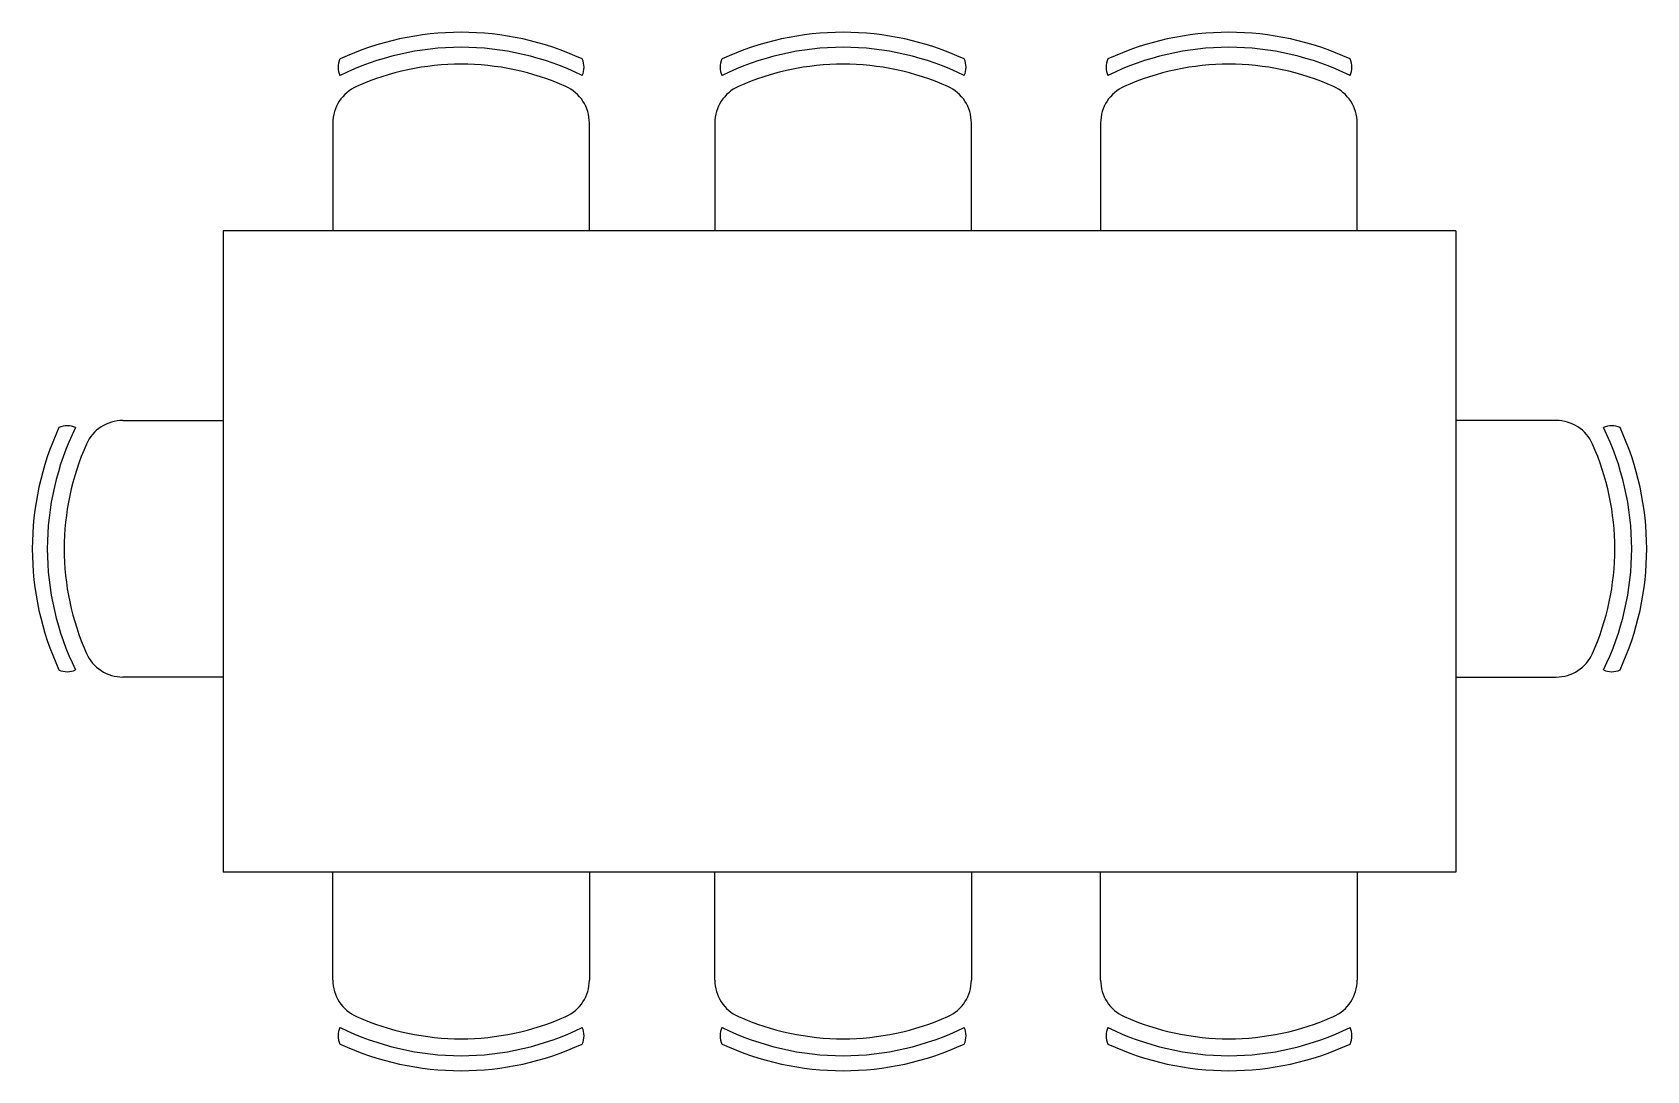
# Model space of a CAD drawing. Extents: x -4.79 to -2.28, y -1.01 to 0.61.
import ezdxf

# ---------------------------------------------------------------- set-up
doc = ezdxf.new("R2010")
doc.units = 0
doc.layers.get('0').update_dxf_attribs({"linetype": 'CONTINUOUS'})

msp = doc.modelspace()

# ---------------------------------------------------------------- linework, layer by layer
at = {"color": 0, "linetype": 'CONTINUOUS'}
for p, q in [((-4.3247, 0.472), (-4.3247, 0.304)), ((-3.9247, 0.304), (-3.9247, 0.472)), ((-3.7292, 0.472), (-3.7292, 0.304)), ((-3.3292, 0.304), (-3.3292, 0.472)), ((-3.1278, 0.472), (-3.1278, 0.304)), ((-2.7278, 0.304), (-2.7278, 0.472)), ((-4.652, 0.0083), (-4.4955, 0.0083)), ((-2.4177, 0.0083), (-2.5742, 0.0083)), ((-4.4955, -0.3917), (-4.652, -0.3917)), ((-2.5742, -0.3917), (-2.4177, -0.3917)), ((-4.3247, -0.8641), (-4.3247, -0.696)), ((-3.9247, -0.696), (-3.9247, -0.8641)), ((-3.7292, -0.8641), (-3.7292, -0.696)), ((-3.3292, -0.696), (-3.3292, -0.8641)), ((-3.1278, -0.8641), (-3.1278, -0.696)), ((-2.7278, -0.696), (-2.7278, -0.8641))]:
    msp.add_line(p, q, dxfattribs=at)
at = {"color": 0}
for p, q in [((-2.5742, 0.304), (-4.4955, 0.304)), ((-4.4955, 0.304), (-4.4955, -0.696)), ((-2.5742, 0.304), (-2.5742, -0.696)), ((-2.5742, -0.696), (-4.4955, -0.696))]:
    msp.add_line(p, q, dxfattribs=at)
at = {"color": 0, "linetype": 'CONTINUOUS'}
for centre, radius, start, end in [((-4.1247, 0.1634), 0.4499, 65.1891, 114.8109), ((-3.5292, 0.1634), 0.4499, 65.1891, 114.8109), ((-2.9278, 0.1634), 0.4499, 65.1891, 114.8109), ((-4.1247, 0.1634), 0.4265, 63.7296, 116.2704), ((-3.5292, 0.1634), 0.4265, 63.7296, 116.2704), ((-2.9278, 0.1634), 0.4265, 63.7296, 116.2704), ((-4.2846, 0.5588), 0.0317, 155.8622, 204.1378), ((-4.1247, 0.1634), 0.4002, 65.9442, 114.0558), ((-3.9648, 0.5588), 0.0317, 335.8622, 24.1378), ((-3.6891, 0.5588), 0.0317, 155.8622, 204.1378), ((-3.5292, 0.1634), 0.4002, 65.9442, 114.0558), ((-3.3693, 0.5588), 0.0317, 335.8622, 24.1378), ((-3.0877, 0.5588), 0.0317, 155.8622, 204.1378), ((-2.9278, 0.1634), 0.4002, 65.9442, 114.0558), ((-2.7679, 0.5588), 0.0317, 335.8622, 24.1378), ((-4.2624, 0.472), 0.0622, 114.0558, 180), ((-3.9869, 0.472), 0.0622, 0, 65.9442), ((-3.667, 0.472), 0.0622, 114.0558, 180), ((-3.3914, 0.472), 0.0622, 0, 65.9442), ((-3.0656, 0.472), 0.0622, 114.0558, 180), ((-2.7901, 0.472), 0.0622, 0, 65.9442), ((-4.652, -0.054), 0.0622, 90, 155.9442), ((-2.4177, -0.054), 0.0622, 24.0558, 90), ((-4.3433, -0.1917), 0.4499, 155.1891, 204.8109), ((-4.3433, -0.1917), 0.4265, 153.7296, 206.2704), ((-4.7387, -0.0318), 0.0317, 65.8622, 114.1378), ((-2.331, -0.0318), 0.0317, 65.8622, 114.1378), ((-2.7264, -0.1917), 0.4265, 333.7296, 26.2704), ((-2.7264, -0.1917), 0.4499, 335.1891, 24.8109), ((-4.3433, -0.1917), 0.4002, 155.9442, 204.0558), ((-2.7264, -0.1917), 0.4002, 335.9442, 24.0558), ((-4.652, -0.3295), 0.0622, 204.0558, 270), ((-2.4177, -0.3295), 0.0622, 270, 335.9442), ((-4.7387, -0.3517), 0.0317, 245.8622, 294.1378), ((-2.331, -0.3517), 0.0317, 245.8622, 294.1378), ((-4.2624, -0.8641), 0.0622, 180, 245.9442), ((-3.9869, -0.8641), 0.0622, 294.0558, 360), ((-3.667, -0.8641), 0.0622, 180, 245.9442), ((-3.3914, -0.8641), 0.0622, 294.0558, 360), ((-3.0656, -0.8641), 0.0622, 180, 245.9442), ((-2.7901, -0.8641), 0.0622, 294.0558, 360), ((-4.1247, -0.5554), 0.4002, 245.9442, 294.0558), ((-3.5292, -0.5554), 0.4002, 245.9442, 294.0558), ((-2.9278, -0.5554), 0.4002, 245.9442, 294.0558), ((-4.2846, -0.9509), 0.0317, 155.8622, 204.1378), ((-4.1247, -0.5554), 0.4265, 243.7296, 296.2704), ((-3.9648, -0.9509), 0.0317, 335.8622, 24.1378), ((-3.6891, -0.9509), 0.0317, 155.8622, 204.1378), ((-3.5292, -0.5554), 0.4265, 243.7296, 296.2704), ((-3.3693, -0.9509), 0.0317, 335.8622, 24.1378), ((-3.0877, -0.9509), 0.0317, 155.8622, 204.1378), ((-2.9278, -0.5554), 0.4265, 243.7296, 296.2704), ((-2.7679, -0.9509), 0.0317, 335.8622, 24.1378), ((-4.1247, -0.5554), 0.4499, 245.1891, 294.8109), ((-3.5292, -0.5554), 0.4499, 245.1891, 294.8109), ((-2.9278, -0.5554), 0.4499, 245.1891, 294.8109)]:
    msp.add_arc(centre, radius, start, end, dxfattribs=at)

doc.saveas('drawing.dxf')
